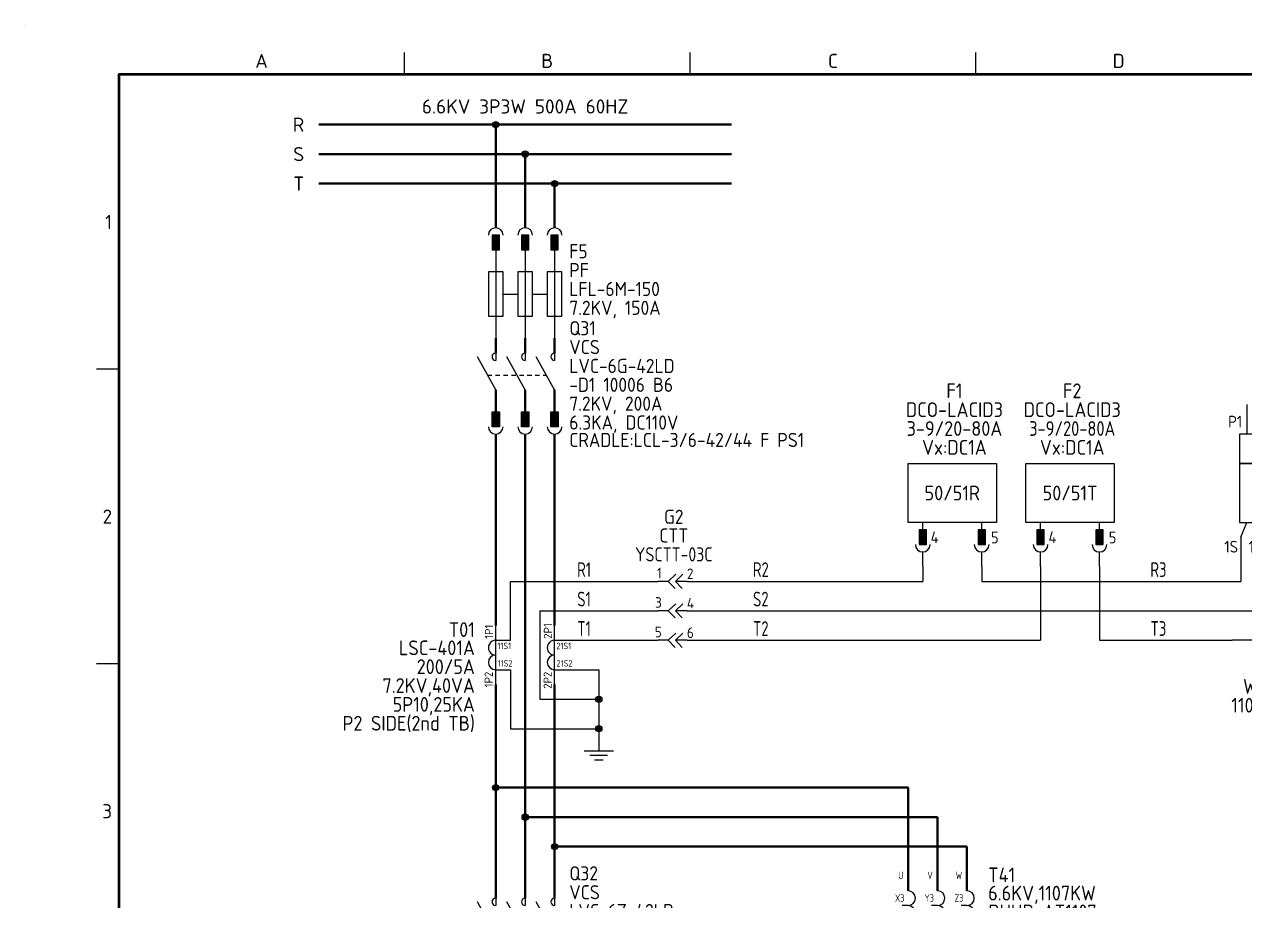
# Model space of a CAD drawing. Header units: millimetres. Extents: x 0 to 556, y 1 to 306.
# Drawn here: x 0 to 207.1, y 143.3 to 292 of the extents above; entities that cross this region are included whole.
import ezdxf
from ezdxf.enums import TextEntityAlignment as Align

# ---------------------------------------------------------------- set-up
doc = ezdxf.new("R2010")
doc.units = ezdxf.units.MM
doc.linetypes.add('ACAD_ISO12W100', pattern=[21, 12, -3, 0, -3, 0, -3])
doc.linetypes.add('JIS_02_0.7', pattern=[1.35, 0.75, -0.6])
doc.layers.add('BUS&POWER CABLE', color=2, linetype='Continuous', lineweight=40)
doc.layers.add('Sheet Out Line', color=2, linetype='Continuous', lineweight=50)
for name, color, linetype in [('LINK', 7, 'Continuous'), ('MISC', 7, 'Continuous'), ('Normal Text', 7, 'Continuous'), ('Sheet Line', 3, 'Continuous'), ('Sheet Text', 2, 'Continuous'), ('SYMS', 7, 'Continuous'), ('TAGS', 7, 'Continuous'), ('TERMS', 7, 'Continuous'), ('WIRE(DEFAULT)', 7, 'Continuous'), ('WIREFIXED', 7, 'Continuous')]:
    doc.layers.add(name, color=color, linetype=linetype)
doc.styles.add('SIMPLEX', font='simplex')
doc.styles.get("Standard").update_dxf_attribs({"font": 'txt.shx', "height": 2.4, "bigfont": 'whgtxt.shx'})
doc.styles.add('WD', font='ISOCP2.shx')
doc.styles.add('WD_IEC', font='ISOCP2.shx', dxfattribs={"width": 1.1, "height": 2.4, "bigfont": 'whgtxt.shx'})

# ---------------------------------------------------------------- blocks, each defined once
blk = doc.blocks.new('VG21_OCR1')
for p, q in [((-5, -6.25), (-5, -5)), ((5, -6.25), (5, -5)), ((-5, -12.5), (-5, -10)), ((5, -12.5), (5, -10))]:
    blk.add_line(p, q)
for points in [[(-7.5, 5), (7.5, 5), (7.5, -5), (-7.5, -5)], [(-5.62, -8.75), (-4.38, -8.75), (-4.38, -6.25), (-5.62, -6.25)], [(4.38, -8.75), (5.62, -8.75), (5.62, -6.25), (4.38, -6.25)]]:
    blk.add_lwpolyline(points, close=True)
for centre in [(-5, -8.75), (5, -8.75)]:
    blk.add_arc(centre, 1.25, 180, 0)
for points in [[(-5.62, -6.25), (-5.62, -8.75), (-4.38, -6.25), (-4.38, -8.75)], [(4.38, -6.25), (4.38, -8.75), (5.62, -6.25), (5.62, -8.75)]]:
    blk.add_solid(points)
at = {"style": 'WD'}
for tag, p in [('TAG1', (0.37, 15.34)), ('RATING11', (0.37, 12.14)), ('RATING1', (0.37, 8.94)), ('RATING2', (0.37, 5.74))]:
    blk.add_attdef(tag, text='', height=2.5, dxfattribs=at).set_placement(p, align=Align.BOTTOM_CENTER)
at = {"style": 'WD', "flags": 1}
for tag, p in [('INST', (-10.31, 1.22)), ('LOC', (-10.35, -0.14)), ('FAMILY', (-10.23, -2.87)), ('CAT', (-10.33, -1.49)), ('MFG', (-10.29, -4.28)), ('ASSYCODE', (-10.35, -5.64))]:
    blk.add_attdef(tag, text='', height=1, dxfattribs=at).set_placement(p, align=Align.RIGHT)
at = {"style": 'WD'}
blk.add_attdef('RATING12', text='', height=2.5, dxfattribs=at).set_placement((0, 0), align=Align.MIDDLE_CENTER)
at = {"linetype": 'Continuous', "style": 'WD'}
for tag, p in [('TERM01', (-3.66, -8.5)), ('TERM02', (6.57, -8.54))]:
    blk.add_attdef(tag, p, '', height=2, dxfattribs=at)
at = {"style": 'WD', "flags": 1}
for tag, p in [('X8TERM01', (-5, -12.5)), ('X8TERM02', (5, -12.5))]:
    blk.add_attdef(tag, p, '', height=0.32, dxfattribs=at)
blk = doc.blocks.new('HT51_TTM1')
at = {"layer": 'SYMS'}
for p, q in [((-0.7, 0), (-2.5, 0)), ((-0.7, 0), (0.56, 1.2)), ((-0.7, 0), (0.45, -1.2)), ((0.5, 0), (1.76, 1.2)), ((2.5, 0), (0.5, 0)), ((0.5, 0), (1.65, -1.2))]:
    blk.add_line(p, q, dxfattribs=at)
at = {"style": 'WD_IEC'}
for tag, p in [('TAG1', (0.23, 10.96)), ('RATING12', (0.23, 7.79)), ('RATING11', (0.23, 4.59))]:
    blk.add_attdef(tag, text='', height=2.4, dxfattribs=at).set_placement(p, align=Align.MIDDLE_CENTER)
blk.add_attdef('TERM01', text='', height=1.8, dxfattribs=at).set_placement((-1.81, 0.52), align=Align.RIGHT)
blk.add_attdef('TERM02', (2.46, 0.39), '', height=1.8, dxfattribs=at)
at = {"style": 'WD', "flags": 1}
for tag, p in [('X4TERM01', (-2.5, 0)), ('X1TERM02', (2.5, 0))]:
    blk.add_attdef(tag, p, '', height=0.08, dxfattribs=at)
at = {"style": 'WD_IEC', "flags": 1}
for tag, p in [('INST', (-3.15, -3.28)), ('LOC', (-3.18, -4.58)), ('FAMILY', (-3.05, -5.97)), ('MFG', (-2.98, -7.5)), ('CAT', (-3.01, -8.8)), ('ASSYCODE', (-2.88, -10.19)), ('CAT02', (-2.88, -13.05)), ('CAT01', (-2.88, -11.59))]:
    blk.add_attdef(tag, text='', height=1, dxfattribs=at).set_placement(p, align=Align.RIGHT)
blk = doc.blocks.new('HT52_TTM1')
at = {"layer": 'SYMS'}
for p, q in [((-0.7, 0), (-2.5, 0)), ((-0.7, 0), (0.56, 1.2)), ((-0.7, 0), (0.45, -1.2)), ((0.5, 0), (1.76, 1.2)), ((2.5, 0), (0.5, 0)), ((0.5, 0), (1.65, -1.2))]:
    blk.add_line(p, q, dxfattribs=at)
at = {"style": 'WD_IEC', "flags": 1}
for tag, p in [('TAG2', (0.23, 10.96)), ('RATING12', (0.23, 7.79)), ('RATING11', (0.23, 4.59))]:
    blk.add_attdef(tag, text='', height=2.4, dxfattribs=at).set_placement(p, align=Align.MIDDLE_CENTER)
at = {"style": 'WD_IEC'}
blk.add_attdef('TERM01', text='', height=1.8, dxfattribs=at).set_placement((-1.81, 0.52), align=Align.RIGHT)
blk.add_attdef('TERM02', (2.46, 0.39), '', height=1.8, dxfattribs=at)
at = {"style": 'WD', "flags": 1}
for tag, p in [('X4TERM01', (-2.5, 0)), ('X1TERM02', (2.5, 0))]:
    blk.add_attdef(tag, p, '', height=0.08, dxfattribs=at)
at = {"style": 'WD_IEC', "flags": 1}
for tag, p in [('INST', (-3.15, -3.28)), ('LOC', (-3.18, -4.58)), ('FAMILY', (-3.05, -5.97))]:
    blk.add_attdef(tag, text='', height=1, dxfattribs=at).set_placement(p, align=Align.RIGHT)
blk = doc.blocks.new('WD_WNH')
at = {"linetype": 'Continuous', "style": 'WD_IEC', "width": 0.8}
blk.add_attdef('WIRENO', text='', height=2.5, dxfattribs=at).set_placement((0, 0.75), align=Align.CENTER)
at = {"style": 'WD_IEC', "flags": 1}
for tag, p in [('W08USER', (0, 0.375)), ('W04USER', (0, 0.875)), ('W05USER', (0, 0.75)), ('W09USER', (0, 0.25)), ('W03USER', (0, 1)), ('W06USER', (0, 0.625)), ('W07USER', (0, 0.5)), ('W02USER', (0, 1.125)), ('W01USER', (0, 1.25)), ('W10USER', (0, 0.125))]:
    blk.add_attdef(tag, text='', height=0.08, dxfattribs=at).set_placement(p, align=Align.CENTER)
blk = doc.blocks.new('WDDOT')
for radius in [0.529, 0.33, 0.164]:
    blk.add_circle((0, 0), radius)
blk = doc.blocks.new('VDA1_CT1')
for p, q in [((0, -5), (0, 5)), ((0, 2.5), (2.5, 2.5)), ((0, -2.5), (2.5, -2.5))]:
    blk.add_line(p, q)
for centre, start, end in [((0, 1.25), 90, 270.1236), ((0, -1.25), 90.1236, 270)]:
    blk.add_arc(centre, 1.25, start, end)
at = {"style": 'WD_IEC', "width": 1.05}
blk.add_attdef('TERM01', text='', height=1.4, rotation=90, dxfattribs=at).set_placement((-0.02, 2.76), align=Align.BOTTOM_LEFT)
at = {"style": 'WD_IEC'}
for tag, p in [('TAG1', (-3.54, 3.07)), ('RATING11', (-3.54, -0.02)), ('RATING1', (-3.54, -3.22)), ('RATING2', (-3.54, -6.42)), ('RATING3', (-3.54, -9.62)), ('RATING4', (-3.54, -12.82))]:
    blk.add_attdef(tag, text='', height=2.5, dxfattribs=at).set_placement(p, align=Align.RIGHT)
at = {"flags": 1}
for tag, p, height, style in [('X2TERM01', (0, 5), 0.08, 'WD'), ('X2TERM03', (2.5, 2.5), 0.08, 'WD'), ('X8TERM04', (2.5, -2.5), 0.08, 'WD'), ('INST', (4.53, -4.65), 1, 'WD_IEC'), ('X8TERM02', (0, -5), 0.08, 'WD'), ('LOC', (4.42, -5.91), 1, 'WD_IEC'), ('FAMILY', (4.43, -7.27), 1, 'WD_IEC'), ('CAT', (4.47, -8.52), 1, 'WD_IEC'), ('ASSYCODE', (4.28, -11.08), 1, 'WD_IEC'), ('MFG', (4.41, -9.77), 1, 'WD_IEC')]:
    blk.add_attdef(tag, p, '', height=height, dxfattribs=dict(at, style=style))
at = {"style": 'WD_IEC'}
for tag, p in [('TERM03', (0.3, 0.67)), ('TERM04', (0.32, -2.28))]:
    blk.add_attdef(tag, text='', height=1.1, dxfattribs=at).set_placement(p, align=Align.BOTTOM_LEFT)
at = {"style": 'WD_IEC', "width": 1.05}
blk.add_attdef('TERM02', text='', height=1.4, rotation=90, dxfattribs=at).set_placement((-0.06, -2.83), align=Align.BOTTOM_RIGHT)
blk = doc.blocks.new('VDA2_CT1')
for p, q in [((0, -5), (0, 5)), ((0, 2.5), (2.5, 2.5)), ((0, -2.5), (2.5, -2.5))]:
    blk.add_line(p, q)
for centre, start, end in [((0, 1.25), 90, 270.1236), ((0, -1.25), 90.1236, 270)]:
    blk.add_arc(centre, 1.25, start, end)
at = {"style": 'WD_IEC', "width": 1.05}
blk.add_attdef('TERM01', text='', height=1.4, rotation=90, dxfattribs=at).set_placement((-0.02, 2.76), align=Align.BOTTOM_LEFT)
at = {"style": 'WD_IEC', "flags": 1}
for tag, p in [('TAG2', (-3.54, 3.07)), ('RATING11', (-3.54, -0.02)), ('RATING1', (-3.54, -3.22)), ('RATING2', (-3.54, -6.42)), ('RATING3', (-3.54, -9.62)), ('RATING4', (-3.54, -12.82))]:
    blk.add_attdef(tag, text='', height=2.5, dxfattribs=at).set_placement(p, align=Align.RIGHT)
at = {"flags": 1}
for tag, p, height, style in [('X2TERM01', (0, 5), 0.08, 'WD'), ('X2TERM03', (2.5, 2.5), 0.08, 'WD'), ('X8TERM04', (2.5, -2.5), 0.08, 'WD'), ('INST', (4.53, -4.65), 1, 'WD_IEC'), ('X8TERM02', (0, -5), 0.08, 'WD'), ('LOC', (4.42, -5.91), 1, 'WD_IEC'), ('FAMILY', (4.43, -7.27), 1, 'WD_IEC'), ('CAT', (4.47, -8.52), 1, 'WD_IEC'), ('ASSYCODE', (4.28, -11.08), 1, 'WD_IEC'), ('MFG', (4.41, -9.77), 1, 'WD_IEC')]:
    blk.add_attdef(tag, p, '', height=height, dxfattribs=dict(at, style=style))
at = {"style": 'WD_IEC'}
for tag, p in [('TERM03', (0.3, 0.67)), ('TERM04', (0.32, -2.28))]:
    blk.add_attdef(tag, text='', height=1.1, dxfattribs=at).set_placement(p, align=Align.BOTTOM_LEFT)
at = {"style": 'WD_IEC', "width": 1.05}
blk.add_attdef('TERM02', text='', height=1.4, rotation=90, dxfattribs=at).set_placement((-0.06, -2.83), align=Align.BOTTOM_RIGHT)
blk = doc.blocks.new('VGND2')
at = {"color": 3}
for p, q in [((0, 0), (0, -1.25)), ((-2.5, -1.25), (2.5, -1.25)), ((-1.5, -2), (1.5, -2)), ((-0.75, -2.75), (0.75, -2.75))]:
    blk.add_line(p, q, dxfattribs=at)
at = {"style": 'WD_IEC'}
for tag, p in [('INST', (-4.14, 0.1)), ('LOC', (-4.14, -3.4))]:
    blk.add_attdef(tag, text='', height=2.5, dxfattribs=at).set_placement(p, align=Align.RIGHT)
at = {"style": 'WD_IEC', "flags": 1}
blk.add_attdef('X2TERM01', (0, 0), '', height=0.32, dxfattribs=at)
at = {"color": 3, "style": 'WD_IEC', "flags": 1}
blk.add_attdef('TAG1', text='', height=2.4, dxfattribs=at).set_placement((-2.47, -6.6), align=Align.RIGHT)
blk = doc.blocks.new('Q020501')
for p, q in [((-4, 0), (4, 0)), ((0, 0), (-1.41, 1.41)), ((0, 0), (-1.41, -1.42))]:
    blk.add_line(p, q)
blk = doc.blocks.new('VH51_WHMT1')
for p, q in [((2.5, 30), (2.5, 25)), ((7.5, 30), (7.5, 25)), ((12.5, 30), (12.5, 25)), ((1.5, 7.5), (2.5, 10)), ((5.5, 10), (5.5, 0)), ((9.5, 10), (9.5, -10)), ((13.5, 7.5), (12.5, 10)), ((1.5, 7.5), (1.5, 0)), ((13.5, 7.5), (13.5, -10)), ((0, 0), (1.5, 0)), ((5.5, 0), (15, 0)), ((9.5, -10), (0, -10)), ((13.5, -10), (15, -10))]:
    blk.add_line(p, q)
for points in [[(1.25, 25), (1.25, 20), (13.75, 20), (13.75, 25)], [(1.25, 20), (1.25, 10), (13.75, 10), (13.75, 20)]]:
    blk.add_lwpolyline(points, close=True)
at = {"layer": 'SYMS'}
blk.add_blockref('Q020501', (7.5, 22.5), dxfattribs=at)
at = {"style": 'SIMPLEX'}
blk.add_text('Wh', height=3, dxfattribs=at).set_placement((7.5, 15), align=Align.MIDDLE)
at = {"flags": 1}
for tag, p, height, style in [('X2TERM01', (2.5, 30), 0.08, 'WD'), ('X2TERM02', (7.5, 30), 0.08, 'WD'), ('X2TERM03', (12.5, 30), 0.08, 'WD'), ('INST', (15.13, 26), 1, 'WD_IEC'), ('LOC', (15.13, 24.65), 1, 'WD_IEC'), ('X4TERM04', (0, 0), 0.08, 'WD'), ('X1TERM05', (15, 0), 0.08, 'WD'), ('X4TERM06', (0, -10), 0.08, 'WD'), ('X1TERM07', (15, -10), 0.08, 'WD')]:
    blk.add_attdef(tag, p, '', height=height, dxfattribs=dict(at, style=style))
at = {"style": 'WD_IEC'}
for tag, p in [('TERM01', (1.72, 26.11)), ('TERM02', (6.72, 26.11)), ('TERM03', (11.72, 26.11)), ('TERM04', (1.02, 4.89)), ('TERM05', (5.02, 4.89))]:
    blk.add_attdef(tag, text='', height=2, dxfattribs=at).set_placement(p, align=Align.RIGHT)
for tag, p, height in [('TAG1', (14.55, 21.69), 2.5), ('TERM06', (9.65, 4.79), 2), ('TERM07', (13.65, 4.79), 2)]:
    blk.add_attdef(tag, p, '', height=height, dxfattribs=at)
at = {"style": 'WD_IEC', "flags": 1}
for tag, p in [('ASSYCODE', (-0.04, 15.09)), ('FAMILY', (-0.04, 13.59)), ('CAT', (-0.04, 12.09)), ('MFG', (-0.04, 10.72))]:
    blk.add_attdef(tag, text='', height=1, dxfattribs=at).set_placement(p, align=Align.RIGHT)
at = {"style": 'WD_IEC'}
for tag, p in [('RATING11', (8.08, -16.56)), ('RATING1', (8.08, -19.76)), ('RATING2', (8.08, -22.96))]:
    blk.add_attdef(tag, text='', height=2.5, dxfattribs=at).set_placement(p, align=Align.TOP_CENTER)
blk = doc.blocks.new('VA22_VCST1')
at = {"color": 2, "lineweight": 40}
for p, q in [((-5, 6.25), (-5, 3.75)), ((0, 6.25), (0, 3.75)), ((5, 6.25), (5, 3.75)), ((-5, -2.5), (-5, -6.25)), ((0, -2.5), (0, -6.25)), ((5, -2.5), (5, -6.25))]:
    blk.add_line(p, q, dxfattribs=at)
for p, q in [((-5, -2.5), (-8.12, 3.12)), ((-5, 3.75), (-5, 2.5)), ((0, -2.5), (-3.12, 3.12)), ((0, 3.75), (0, 2.5)), ((5, -2.5), (1.88, 3.12)), ((5, 3.75), (5, 2.5))]:
    blk.add_line(p, q)
at = {"linetype": 'JIS_02_0.7'}
blk.add_line((-6.39, 0), (3.61, 0), dxfattribs=at)
for centre in [(-5, 3.12), (0, 3.12), (5, 3.12)]:
    blk.add_arc(centre, 0.625, 90, 270)
at = {"style": 'WD_IEC'}
for tag, p in [('TAG2', (7.49, 7.96)), ('RATING12', (7.49, 4.76)), ('RATING11', (7.49, 1.56)), ('RATING10', (7.49, -1.64)), ('RATING1', (7.49, -4.84)), ('RATING2', (7.49, -8.04))]:
    blk.add_attdef(tag, text='', height=2.4, dxfattribs=at).set_placement(p, align=Align.MIDDLE_LEFT)
at = {"style": 'WD', "flags": 1}
for tag, p, height in [('X2TERM01', (-5, 6.25), 0.08), ('X2TERM02', (0, 6.25), 0.08), ('X2TERM03', (5, 6.25), 0.08), ('X4LINK', (-6.39, 0), 0.01), ('X1LINK', (3.61, 0), 0.01), ('X8TERM04', (-5, -6.25), 0.08), ('X8TERM05', (0, -6.25), 0.08), ('X8TERM06', (5, -6.25), 0.08)]:
    blk.add_attdef(tag, p, '', height=height, dxfattribs=at)
at = {"style": 'WD_IEC', "flags": 1}
for tag, p in [('INST', (-6.99, -4.03)), ('FAMILY', (-6.9, -6.72)), ('LOC', (-7.02, -5.33)), ('WDTAGALT', (-6.95, -8.07))]:
    blk.add_attdef(tag, text='', height=1, dxfattribs=at).set_placement(p, align=Align.RIGHT)
blk = doc.blocks.new('VA21_CRADLE2')
at = {"color": 2, "lineweight": 40}
for p, q in [((-5, 21.25), (-5, 17.5)), ((0, 21.25), (0, 17.5)), ((5, 21.25), (5, 17.5)), ((-5, -21.25), (-5, -17.5)), ((0, -21.25), (0, -17.5)), ((5, -21.25), (5, -17.5))]:
    blk.add_line(p, q, dxfattribs=at)
for points in [[(-4.38, 16.25), (-5.62, 16.25), (-5.62, 13.75), (-4.38, 13.75)], [(0.62, 16.25), (-0.62, 16.25), (-0.62, 13.75), (0.62, 13.75)], [(5.62, 16.25), (4.38, 16.25), (4.38, 13.75), (5.62, 13.75)], [(-4.38, -16.25), (-5.62, -16.25), (-5.62, -13.75), (-4.38, -13.75)], [(0.62, -16.25), (-0.62, -16.25), (-0.62, -13.75), (0.62, -13.75)], [(5.62, -16.25), (4.38, -16.25), (4.38, -13.75), (5.62, -13.75)]]:
    blk.add_lwpolyline(points, close=True)
for centre, start, end in [((-5, 16.25), 0, 180), ((0, 16.25), 0, 180), ((5, 16.25), 0, 180), ((-5, -16.25), 180, 0), ((0, -16.25), 180, 0), ((5, -16.25), 180, 0)]:
    blk.add_arc(centre, 1.25, start, end)
for points in [[(-4.38, 13.75), (-4.38, 16.25), (-5.62, 13.75), (-5.62, 16.25)], [(0.62, 13.75), (0.62, 16.25), (-0.62, 13.75), (-0.62, 16.25)], [(5.62, 13.75), (5.62, 16.25), (4.38, 13.75), (4.38, 16.25)], [(-4.38, -13.75), (-4.38, -16.25), (-5.62, -13.75), (-5.62, -16.25)], [(0.62, -13.75), (0.62, -16.25), (-0.62, -13.75), (-0.62, -16.25)], [(5.62, -13.75), (5.62, -16.25), (4.38, -13.75), (4.38, -16.25)]]:
    blk.add_solid(points)
at = {"style": 'WD', "flags": 1}
for tag, p in [('X2TERM01', (-5, 21.25)), ('X2TERM02', (0, 21.25)), ('X2TERM03', (5, 21.25)), ('X8TERM04', (-5, -21.25)), ('X8TERM05', (0, -21.25)), ('X8TERM06', (5, -21.25))]:
    blk.add_attdef(tag, p, '', height=0.08, dxfattribs=at)
at = {"style": 'WD_IEC', "flags": 1}
for tag, p in [('INST', (-7.37, -18.1)), ('LOC', (-7.4, -19.4)), ('FAMILY', (-7.27, -20.79)), ('MFG', (-7.27, -22.22)), ('CAT', (-7.27, -23.54)), ('ASSYCODE', (-7.27, -24.87)), ('WDTAGALT', (-7.27, -26.26))]:
    blk.add_attdef(tag, text='', height=1, dxfattribs=at).set_placement(p, align=Align.RIGHT)
at = {"style": 'WD_IEC'}
blk.add_attdef('RATING11', text='', height=2.4, dxfattribs=at).set_placement((7.49, -18.5), align=Align.MIDDLE_LEFT)
at = {"style": 'WD_IEC', "flags": 1}
blk.add_attdef('TAG1', text='', height=2.4, dxfattribs=at).set_placement((7.49, -21.54), align=Align.MIDDLE_LEFT)
blk = doc.blocks.new('VA21_VCSPF1')
blk.add_line((0, 13.75), (0, -1.25))
blk.add_lwpolyline([(-1.25, 10), (-1.25, 2.5), (1.25, 2.5), (1.25, 10)], close=True)
at = {"style": 'WD_IEC'}
for tag, p in [('TAG1', (2.49, 13.52)), ('RATING12', (2.49, 10.32)), ('RATING11', (2.49, 7.12)), ('RATING1', (2.49, 3.92))]:
    blk.add_attdef(tag, text='', height=2.4, dxfattribs=at).set_placement(p, align=Align.MIDDLE_LEFT)
at = {"flags": 1}
for tag, p, height, style in [('X2TERM01', (0, 13.75), 0.08, 'WD'), ('X4LINK', (-1.25, 6.25), 0.32, 'WD_IEC'), ('X1LINK', (1.25, 6.25), 0.32, 'WD_IEC'), ('X8TERM02', (0, -1.25), 0.08, 'WD')]:
    blk.add_attdef(tag, p, '', height=height, dxfattribs=dict(at, style=style))
at = {"style": 'WD_IEC', "flags": 1}
for tag, p in [('INST', (-2.72, 3.2)), ('LOC', (-2.72, 1.9)), ('FAMILY', (-2.72, 0.6)), ('MFG', (-2.72, -0.7)), ('ASSYCODE', (-2.72, -2)), ('WDTAGALT', (-2.72, -3.3)), ('CAT', (-2.72, -4.55))]:
    blk.add_attdef(tag, text='', height=1, dxfattribs=at).set_placement(p, align=Align.RIGHT)
blk = doc.blocks.new('VA22_VCSPF1')
blk.add_line((0, 13.75), (0, -1.25))
blk.add_lwpolyline([(-1.25, 10), (-1.25, 2.5), (1.25, 2.5), (1.25, 10)], close=True)
at = {"style": 'WD_IEC', "flags": 1}
for tag, p in [('TAG2', (2.49, 13.52)), ('RATING12', (2.49, 10.32)), ('RATING11', (2.49, 7.12)), ('RATING1', (2.49, 3.92))]:
    blk.add_attdef(tag, text='', height=2.4, dxfattribs=at).set_placement(p, align=Align.MIDDLE_LEFT)
at = {"flags": 1}
for tag, p, height, style in [('X2TERM01', (0, 13.75), 0.08, 'WD'), ('X4LINK', (-1.25, 6.25), 0.32, 'WD_IEC'), ('X1LINK', (1.25, 6.25), 0.32, 'WD_IEC'), ('X8TERM02', (0, -1.25), 0.08, 'WD')]:
    blk.add_attdef(tag, p, '', height=height, dxfattribs=dict(at, style=style))
at = {"style": 'WD_IEC', "flags": 1}
for tag, p in [('INST', (-2.72, 3.2)), ('LOC', (-2.72, 1.9)), ('FAMILY', (-2.72, 0.6)), ('MFG', (-2.72, -0.7)), ('ASSYCODE', (-2.72, -2)), ('WDTAGALT', (-2.72, -3.3)), ('CAT', (-2.72, -4.55))]:
    blk.add_attdef(tag, text='', height=1, dxfattribs=at).set_placement(p, align=Align.RIGHT)
blk = doc.blocks.new('VD61_AUTOTRT1')
at = {"color": 2, "lineweight": 40}
for p, q in [((-5, 10), (-5, 5)), ((0, 10), (0, 5)), ((5, 10), (5, 5)), ((-5, -5), (-5, -10)), ((0, -5), (0, -10)), ((5, -5), (5, -10))]:
    blk.add_line(p, q, dxfattribs=at)
for p, q in [((-5, 2.5), (-6, 2.5)), ((0, 2.5), (-1, 2.5)), ((5, 2.5), (4, 2.5)), ((-5, 0), (-6, 0)), ((0, 0), (-1, 0)), ((5, 0), (4, 0)), ((-5, -2.5), (-6, -2.5)), ((0, -2.5), (-1, -2.5)), ((5, -2.5), (4, -2.5))]:
    blk.add_line(p, q)
for centre in [(-5, 3.75), (0, 3.75), (5, 3.75), (-5, 1.25), (0, 1.25), (5, 1.25), (-5, -1.25), (0, -1.25), (5, -1.25), (-5, -3.75), (0, -3.75), (5, -3.75)]:
    blk.add_arc(centre, 1.25, 270, 90)
at = {"style": 'WD_IEC', "flags": 1}
for tag, p in [('INST', (8.94, 10.62)), ('LOC', (8.98, 9.45))]:
    blk.add_attdef(tag, p, '', height=1, dxfattribs=at)
at = {"flags": 1}
for tag, p in [('X2TERM01', (-5, 10)), ('X2TERM06', (0, 10)), ('X2TERM11', (5, 10)), ('X4TERM02', (-6, 2.5)), ('X4TERM07', (-1, 2.5)), ('X4TERM12', (4, 2.5)), ('X4TERM03', (-6, 0)), ('X4TERM08', (-1, 0)), ('X4TERM13', (4, 0)), ('X4TERM04', (-6, -2.5)), ('X4TERM09', (-1, -2.5)), ('X4TERM14', (4, -2.5)), ('X8TERM05', (-5, -10)), ('X8TERM10', (0, -10)), ('X8TERM15', (5, -10))]:
    blk.add_attdef(tag, p, '', height=0.08, dxfattribs=at)
at = {"style": 'WD_IEC'}
for tag, p in [('TAG1', (8.6, 6.45)), ('RATING1', (8.6, 3.36)), ('RATING11', (8.6, 0.16)), ('RATING2', (8.6, -3.04)), ('RATING3', (8.6, -6.24)), ('RATING4', (8.6, -9.44)), ('DESC1', (8.6, -12.64))]:
    blk.add_attdef(tag, p, '', height=2.5, dxfattribs=at)
at = {"style": 'WD_IEC', "width": 0.75}
for tag, p in [('TERM01', (-5.81, 7)), ('TERM06', (-0.81, 7)), ('TERM11', (4.19, 7)), ('TERM02', (-5.61, 3.15)), ('TERM07', (-0.61, 3.15)), ('TERM12', (4.39, 3.15)), ('TERM03', (-5.61, 0.65)), ('TERM08', (-0.61, 0.65)), ('TERM13', (4.39, 0.65)), ('TERM04', (-5.61, -1.85)), ('TERM09', (-0.61, -1.85)), ('TERM14', (4.39, -1.85)), ('TERM05', (-5.61, -7.82)), ('TERM10', (-0.61, -7.82)), ('TERM15', (4.39, -7.82))]:
    blk.add_attdef(tag, text='', height=1.25, dxfattribs=at).set_placement(p, align=Align.RIGHT)
at = {"style": 'WD_IEC', "flags": 1}
for tag, p in [('FAMILY', (-6.92, -10.38)), ('MFG', (-6.87, -13.16)), ('CAT', (-6.92, -11.88)), ('ASSYCODE', (-6.87, -14.53))]:
    blk.add_attdef(tag, text='', height=1, dxfattribs=at).set_placement(p, align=Align.RIGHT)
blk = doc.blocks.new('LSSA3')
blk.add_circle((0, 292), 0.01)
at = {"layer": 'Sheet Line'}
for p, q in [((64.5, 283.5), (64.5, 287.25)), ((113, 283.5), (113, 287.25)), ((161.5, 283.5), (161.5, 287.25)), ((16, 233.5), (12.25, 233.5)), ((16, 183.5), (12.25, 183.5))]:
    blk.add_line(p, q, dxfattribs=at)
at = {"layer": 'Sheet Out Line'}
blk.add_lwpolyline([(16, 6.5), (404, 6.5), (404, 283.5), (16, 283.5)], close=True, dxfattribs=at)
at = {"style": 'WD_IEC', "width": 1.1}
for tag, height, p in [('DESC4', 2.4, (57.5, 39.5)), ('CUSTOMERS31', 3.8, (219, 38)), ('TITLE1', 3.6, (333, 37.5)), ('CUSTOMERS21', 3.8, (219, 35.25)), ('DESC3', 2.4, (57.5, 33.5)), ('CUSTOMERS32', 3.8, (219, 32.5)), ('TITLE2', 3.6, (333, 32.5)), ('CUSTOMERS22', 3.8, (219, 29.75)), ('TITLE3', 3.6, (333, 27.5)), ('RN', 3.5, (398, 28.75)), ('DESC2', 2.4, (57.5, 27.5)), ('CUSTOMERS33', 3.8, (219, 27)), ('DESC1', 2.4, (57.5, 21.5)), ('FILE', 2.4, (314, 18.5)), ('WORKNO', 3.5, (365.5, 18.5)), ('DESC0', 2.4, (57.5, 15.5)), ('SHN', 2.4, (395, 12)), ('TSH', 2.4, (401, 9))]:
    blk.add_attdef(tag, text='', height=height, dxfattribs=at).set_placement(p, align=Align.MIDDLE_CENTER)
at = {"style": 'WD_IEC'}
for tag, p in [('DATE4', (96.5, 39.5)), ('DRWN4', (111.5, 39.5)), ('DSGN4', (126.5, 39.5)), ('CHKD4', (141.5, 39.5)), ('APPD4', (156.5, 39.5)), ('DATE3', (96.5, 33.5)), ('DRWN3', (111.5, 33.5)), ('DSGN3', (126.5, 33.5)), ('CHKD3', (141.5, 33.5)), ('APPD3', (156.5, 33.5)), ('DATE2', (96.5, 27.5)), ('DRWN2', (111.5, 27.5)), ('DSGN2', (126.5, 27.5)), ('CHKD2', (141.5, 27.5)), ('APPD2', (156.5, 27.5)), ('DATE1', (96.5, 21.5)), ('DRWN1', (111.5, 21.5)), ('DSGN1', (126.5, 21.5)), ('CHKD1', (141.5, 21.5)), ('APPD1', (156.5, 21.5)), ('DATE0', (96.5, 15.5)), ('DRWN0', (111.5, 15.5)), ('DSGN0', (126.5, 15.5)), ('CHKD0', (141.5, 15.5)), ('APPD0', (156.5, 15.5))]:
    blk.add_attdef(tag, text='', height=2.4, dxfattribs=at).set_placement(p, align=Align.MIDDLE_CENTER)
at = {"style": 'WD_IEC', "width": 1.1}
for tag, p in [('DWG1ST', (345, 10.5)), ('DWGNO', (373.49, 10.5))]:
    blk.add_attdef(tag, text='', height=3.5, dxfattribs=at).set_placement(p, align=Align.MIDDLE_LEFT)
at = {"style": 'WD_IEC', "width": 1.1, "flags": 9}
blk.add_attdef('WD_TB', (0, 0), '', height=2.4, dxfattribs=at)
at = {"layer": 'Sheet Text', "style": 'WD_IEC', "width": 1.1}
for s, p in [('A', (40.25, 284.62)), ('B', (88.75, 284.62)), ('C', (137.25, 284.62)), ('D', (185.75, 284.62))]:
    blk.add_text(s, height=2.4, dxfattribs=at).set_placement(p, align=Align.CENTER)
for s, p in [('1', (14.88, 258.5)), ('2', (14.88, 208.5)), ('3', (14.88, 158.5))]:
    blk.add_text(s, height=2.4, dxfattribs=at).set_placement(p, align=Align.MIDDLE_RIGHT)

msp = doc.modelspace()

# ---------------------------------------------------------------- linework, layer by layer
at = {"layer": 'BUS&POWER CABLE'}
for p, q in [((50, 275), (120, 275)), ((50, 270), (120, 270)), ((50, 265), (120, 265)), ((80, 162.5), (150, 162.5)), ((150, 162.5), (150, 150)), ((85, 157.5), (155, 157.5)), ((155, 157.5), (155, 150)), ((90, 152.5), (160, 152.5)), ((160, 152.5), (160, 150))]:
    msp.add_line(p, q, dxfattribs=at)
at = {"layer": 'BUS&POWER CABLE', "linetype": 'Continuous'}
for p, q in [((80, 275), (80, 261.25)), ((85, 270), (85, 261.25)), ((90, 265), (90, 261.25)), ((80, 218.75), (80, 190)), ((85, 218.75), (85, 146.25)), ((90, 218.75), (90, 190)), ((80, 180), (80, 146.25)), ((90, 180), (90, 146.25))]:
    msp.add_line(p, q, dxfattribs=at)
at = {"layer": 'LINK'}
for points in [[(81.25, 246.25), (83.75, 246.25)], [(86.25, 246.25), (88.75, 246.25)]]:
    msp.add_lwpolyline(points, dxfattribs=at)
at = {"layer": 'WIRE(DEFAULT)', "linetype": 'Continuous'}
for p, q in [((152.5, 200), (152.5, 197.5)), ((162.5, 200), (162.5, 197.5)), ((172.5, 200), (172.5, 187.5)), ((182.5, 200), (182.5, 187.5)), ((112.5, 197.5), (125, 197.5)), ((125, 197.5), (152.5, 197.5)), ((112.5, 187.5), (125, 187.5)), ((125, 187.5), (172.5, 187.5))]:
    msp.add_line(p, q, dxfattribs=at)
at = {"layer": 'WIRE(DEFAULT)'}
for p, q in [((82.5, 187.5), (82.5, 197.5)), ((82.5, 197.5), (107.5, 197.5)), ((162.5, 197.5), (205, 197.5)), ((87.5, 192.5), (107.5, 192.5)), ((87.5, 192.5), (87.5, 177.5)), ((112.5, 192.5), (322.5, 192.5)), ((92.5, 187.5), (92.5, 187.5)), ((92.5, 187.5), (107.5, 187.5)), ((182.5, 187.5), (205, 187.5)), ((82.5, 182.5), (82.5, 172.5)), ((92.5, 182.5), (92.5, 182.5)), ((92.5, 182.5), (97.5, 182.5)), ((97.5, 182.5), (97.5, 177.5)), ((87.5, 177.5), (97.5, 177.5)), ((97.5, 177.5), (97.5, 172.5)), ((82.5, 172.5), (97.5, 172.5)), ((97.5, 172.5), (97.5, 170))]:
    msp.add_line(p, q, dxfattribs=at)

# ---------------------------------------------------------------- block references
at = {"layer": 'SYMS'}
for name, p in [('LSSA3', (0, 0)), ('WDDOT', (80, 275)), ('WDDOT', (85, 270)), ('WDDOT', (90, 265)), ('VA22_VCSPF1', (80, 240)), ('VA22_VCSPF1', (85, 240)), ('WDDOT', (97.5, 177.5)), ('WDDOT', (97.5, 172.5)), ('VGND2', (97.5, 170)), ('WDDOT', (80, 162.5)), ('WDDOT', (85, 157.5)), ('WDDOT', (90, 152.5))]:
    msp.add_blockref(name, p, dxfattribs=at)
ref = msp.add_blockref('VA21_CRADLE2', (85, 240), dxfattribs=at)
ref.add_attrib('RATING11', 'CRADLE:LCL-3/6-42/44 F PS1', dxfattribs={"layer": 'MISC', "height": 2.4, "style": 'WD_IEC'}).set_placement((92.49, 221.5), align=Align.MIDDLE_LEFT)
ref = msp.add_blockref('VA21_VCSPF1', (90, 240), dxfattribs=at)
ref.add_attrib('RATING1', '7.2KV, 150A', dxfattribs={"layer": 'MISC', "height": 2.4, "style": 'WD_IEC'}).set_placement((92.49, 243.92), align=Align.MIDDLE_LEFT)
ref.add_attrib('RATING11', 'LFL-6M-150', dxfattribs={"layer": 'MISC', "height": 2.4, "style": 'WD_IEC'}).set_placement((92.49, 247.12), align=Align.MIDDLE_LEFT)
ref.add_attrib('RATING12', 'PF', dxfattribs={"layer": 'MISC', "height": 2.4, "style": 'WD_IEC'}).set_placement((92.49, 250.32), align=Align.MIDDLE_LEFT)
ref.add_attrib('TAG1', 'F5', dxfattribs={"layer": 'TAGS', "height": 2.4, "style": 'WD_IEC'}).set_placement((92.49, 253.52), align=Align.MIDDLE_LEFT)
ref = msp.add_blockref('VA22_VCST1', (85, 232.5), dxfattribs=at)
ref.add_attrib('RATING2', '6.3KA, DC110V', dxfattribs={"layer": 'MISC', "height": 2.4, "style": 'WD_IEC'}).set_placement((92.49, 224.46), align=Align.MIDDLE_LEFT)
ref.add_attrib('RATING1', '7.2KV, 200A', dxfattribs={"layer": 'MISC', "height": 2.4, "style": 'WD_IEC'}).set_placement((92.49, 227.66), align=Align.MIDDLE_LEFT)
ref.add_attrib('RATING10', '-D1 10006 B6', dxfattribs={"layer": 'MISC', "height": 2.4, "style": 'WD_IEC'}).set_placement((92.49, 230.86), align=Align.MIDDLE_LEFT)
ref.add_attrib('RATING11', 'LVC-6G-42LD', dxfattribs={"layer": 'MISC', "height": 2.4, "style": 'WD_IEC'}).set_placement((92.49, 234.06), align=Align.MIDDLE_LEFT)
ref.add_attrib('RATING12', 'VCS', dxfattribs={"layer": 'MISC', "height": 2.4, "style": 'WD_IEC'}).set_placement((92.49, 237.26), align=Align.MIDDLE_LEFT)
ref.add_attrib('TAG2', 'Q31', dxfattribs={"layer": 'TAGS', "height": 2.4, "style": 'WD_IEC'}).set_placement((92.49, 240.46), align=Align.MIDDLE_LEFT)
at = {"layer": 'SYMS', "linetype": 'Continuous'}
ref = msp.add_blockref('VG21_OCR1', (157.5, 212.5), dxfattribs=at)
ref.add_attrib('TERM02', '5', (164.07, 203.96), dxfattribs={"layer": 'TERMS', "linetype": 'Continuous', "height": 2, "style": 'WD'})
ref.add_attrib('TERM01', '4', (153.84, 204), dxfattribs={"layer": 'TERMS', "linetype": 'Continuous', "height": 2, "style": 'WD'})
ref.add_attrib('RATING12', '50/51R', dxfattribs={"layer": 'MISC', "height": 2.5, "style": 'WD'}).set_placement((157.5, 212.5), align=Align.MIDDLE_CENTER)
ref.add_attrib('RATING2', 'Vx:DC1A', dxfattribs={"layer": 'MISC', "height": 2.5, "style": 'WD'}).set_placement((157.87, 218.24), align=Align.BOTTOM_CENTER)
ref.add_attrib('RATING1', '3-9/20-80A', dxfattribs={"layer": 'MISC', "height": 2.5, "style": 'WD'}).set_placement((157.87, 221.44), align=Align.BOTTOM_CENTER)
ref.add_attrib('RATING11', 'DCO-LACID3', dxfattribs={"layer": 'MISC', "height": 2.5, "style": 'WD'}).set_placement((157.87, 224.64), align=Align.BOTTOM_CENTER)
ref.add_attrib('TAG1', 'F1', dxfattribs={"layer": 'TAGS', "height": 2.5, "style": 'WD'}).set_placement((157.87, 227.84), align=Align.BOTTOM_CENTER)
ref = msp.add_blockref('VG21_OCR1', (177.5, 212.5), dxfattribs=at)
ref.add_attrib('TERM02', '5', (184.07, 203.96), dxfattribs={"layer": 'TERMS', "linetype": 'Continuous', "height": 2, "style": 'WD'})
ref.add_attrib('TERM01', '4', (173.84, 204), dxfattribs={"layer": 'TERMS', "linetype": 'Continuous', "height": 2, "style": 'WD'})
ref.add_attrib('RATING12', '50/51T', dxfattribs={"layer": 'MISC', "height": 2.5, "style": 'WD'}).set_placement((177.5, 212.5), align=Align.MIDDLE_CENTER)
ref.add_attrib('RATING2', 'Vx:DC1A', dxfattribs={"layer": 'MISC', "height": 2.5, "style": 'WD'}).set_placement((177.87, 218.24), align=Align.BOTTOM_CENTER)
ref.add_attrib('RATING1', '3-9/20-80A', dxfattribs={"layer": 'MISC', "height": 2.5, "style": 'WD', "width": 0.9}).set_placement((177.87, 221.44), align=Align.BOTTOM_CENTER)
ref.add_attrib('RATING11', 'DCO-LACID3', dxfattribs={"layer": 'MISC', "height": 2.5, "style": 'WD'}).set_placement((177.87, 224.64), align=Align.BOTTOM_CENTER)
ref.add_attrib('TAG1', 'F2', dxfattribs={"layer": 'TAGS', "height": 2.5, "style": 'WD'}).set_placement((177.87, 227.84), align=Align.BOTTOM_CENTER)
at = {"layer": 'SYMS'}
ref = msp.add_blockref('VH51_WHMT1', (205, 197.5), dxfattribs=at)
ref.add_attrib('TERM06', '3S', (214.65, 202.29), dxfattribs={"layer": 'TERMS', "height": 2, "style": 'WD_IEC'})
ref.add_attrib('TERM07', '3L', (218.65, 202.29), dxfattribs={"layer": 'TERMS', "height": 2, "style": 'WD_IEC'})
ref.add_attrib('TERM05', '1L', dxfattribs={"layer": 'TERMS', "height": 2, "style": 'WD_IEC'}).set_placement((210.02, 202.39), align=Align.RIGHT)
ref.add_attrib('TERM04', '1S', dxfattribs={"layer": 'TERMS', "height": 2, "style": 'WD_IEC'}).set_placement((206.02, 202.39), align=Align.RIGHT)
ref.add_attrib('TERM03', 'P3', dxfattribs={"layer": 'TERMS', "height": 2, "style": 'WD_IEC'}).set_placement((216.72, 223.61), align=Align.RIGHT)
ref.add_attrib('TERM02', 'P2', dxfattribs={"layer": 'TERMS', "height": 2, "style": 'WD_IEC'}).set_placement((211.72, 223.61), align=Align.RIGHT)
ref.add_attrib('TERM01', 'P1', dxfattribs={"layer": 'TERMS', "height": 2, "style": 'WD_IEC'}).set_placement((206.72, 223.61), align=Align.RIGHT)
ref.add_attrib('RATING1', '110V 5(2.5)A', dxfattribs={"layer": 'MISC', "height": 2.5, "style": 'WD_IEC'}).set_placement((213.08, 177.74), align=Align.TOP_CENTER)
ref.add_attrib('RATING11', 'WL32STe', dxfattribs={"layer": 'MISC', "height": 2.5, "style": 'WD_IEC'}).set_placement((213.08, 180.94), align=Align.TOP_CENTER)
ref.add_attrib('TAG1', 'P1', (219.55, 219.19), dxfattribs={"layer": 'TAGS', "height": 2.5, "style": 'WD_IEC'})
ref = msp.add_blockref('HT51_TTM1', (110, 197.5), dxfattribs=at)
ref.add_attrib('RATING11', 'YSCTT-03C', dxfattribs={"layer": 'MISC', "height": 2.4, "style": 'WD_IEC', "width": 0.9}).set_placement((110.23, 202.09), align=Align.MIDDLE_CENTER)
ref.add_attrib('TAG1', 'G2', dxfattribs={"layer": 'TAGS', "height": 2.4, "style": 'WD_IEC'}).set_placement((110.23, 208.46), align=Align.MIDDLE_CENTER)
ref.add_attrib('TERM02', '2', (112.46, 197.89), dxfattribs={"layer": 'TERMS', "height": 1.8, "style": 'WD_IEC'})
ref.add_attrib('TERM01', '1', dxfattribs={"layer": 'TERMS', "height": 1.8, "style": 'WD_IEC'}).set_placement((108.19, 198.02), align=Align.RIGHT)
ref.add_attrib('RATING12', 'CTT', dxfattribs={"layer": 'MISC', "height": 2.4, "style": 'WD_IEC'}).set_placement((110.23, 205.29), align=Align.MIDDLE_CENTER)
ref = msp.add_blockref('HT52_TTM1', (110, 192.5), dxfattribs=at)
ref.add_attrib('TERM02', '4', (112.46, 192.89), dxfattribs={"layer": 'TERMS', "height": 1.8, "style": 'WD_IEC'})
ref.add_attrib('TERM01', '3', dxfattribs={"layer": 'TERMS', "height": 1.8, "style": 'WD_IEC'}).set_placement((108.19, 193.02), align=Align.RIGHT)
ref = msp.add_blockref('VDA1_CT1', (80, 185), dxfattribs=at)
ref.add_attrib('TERM04', '11S2', dxfattribs={"layer": 'TERMS', "height": 1.1, "style": 'WD_IEC'}).set_placement((80.32, 182.72), align=Align.BOTTOM_LEFT)
ref.add_attrib('TERM03', '11S1', dxfattribs={"layer": 'TERMS', "height": 1.1, "style": 'WD_IEC'}).set_placement((80.3, 185.67), align=Align.BOTTOM_LEFT)
ref.add_attrib('TERM02', '1P2', dxfattribs={"layer": 'TERMS', "height": 1.4, "rotation": 90, "style": 'WD_IEC', "width": 1.05}).set_placement((79.94, 182.17), align=Align.BOTTOM_RIGHT)
ref.add_attrib('TERM01', '1P1', dxfattribs={"layer": 'TERMS', "height": 1.4, "rotation": 90, "style": 'WD_IEC', "width": 1.05}).set_placement((79.98, 187.76), align=Align.BOTTOM_LEFT)
ref.add_attrib('RATING4', 'P2 SIDE(2nd TB)', dxfattribs={"layer": 'MISC', "height": 2.5, "style": 'WD_IEC'}).set_placement((76.46, 172.18), align=Align.RIGHT)
ref.add_attrib('RATING3', '5P10,25KA', dxfattribs={"layer": 'MISC', "height": 2.5, "style": 'WD_IEC'}).set_placement((76.46, 175.38), align=Align.RIGHT)
ref.add_attrib('RATING2', '7.2KV,40VA', dxfattribs={"layer": 'MISC', "height": 2.5, "style": 'WD_IEC'}).set_placement((76.46, 178.58), align=Align.RIGHT)
ref.add_attrib('RATING1', '200/5A', dxfattribs={"layer": 'MISC', "height": 2.5, "style": 'WD_IEC'}).set_placement((76.46, 181.78), align=Align.RIGHT)
ref.add_attrib('RATING11', 'LSC-401A', dxfattribs={"layer": 'MISC', "height": 2.5, "style": 'WD_IEC'}).set_placement((76.46, 184.98), align=Align.RIGHT)
ref.add_attrib('TAG1', 'T01', dxfattribs={"layer": 'TAGS', "height": 2.5, "style": 'WD_IEC'}).set_placement((76.46, 188.07), align=Align.RIGHT)
ref = msp.add_blockref('VDA2_CT1', (90, 185), dxfattribs=at)
ref.add_attrib('TERM04', '21S2', dxfattribs={"layer": 'TERMS', "height": 1.1, "style": 'WD_IEC'}).set_placement((90.32, 182.72), align=Align.BOTTOM_LEFT)
ref.add_attrib('TERM03', '21S1', dxfattribs={"layer": 'TERMS', "height": 1.1, "style": 'WD_IEC'}).set_placement((90.3, 185.67), align=Align.BOTTOM_LEFT)
ref.add_attrib('TERM02', '2P2', dxfattribs={"layer": 'TERMS', "height": 1.4, "rotation": 90, "style": 'WD_IEC', "width": 1.05}).set_placement((89.94, 182.17), align=Align.BOTTOM_RIGHT)
ref.add_attrib('TERM01', '2P1', dxfattribs={"layer": 'TERMS', "height": 1.4, "rotation": 90, "style": 'WD_IEC', "width": 1.05}).set_placement((89.98, 187.76), align=Align.BOTTOM_LEFT)
ref = msp.add_blockref('HT52_TTM1', (110, 187.5), dxfattribs=at)
ref.add_attrib('TERM02', '6', (112.46, 187.89), dxfattribs={"layer": 'TERMS', "height": 1.8, "style": 'WD_IEC'})
ref.add_attrib('TERM01', '5', dxfattribs={"layer": 'TERMS', "height": 1.8, "style": 'WD_IEC'}).set_placement((108.19, 188.02), align=Align.RIGHT)
ref = msp.add_blockref('VA22_VCST1', (85, 140), dxfattribs=at)
ref.add_attrib('RATING2', '6.3KA, DC110V', dxfattribs={"layer": 'MISC', "height": 2.4, "style": 'WD_IEC'}).set_placement((92.49, 131.96), align=Align.MIDDLE_LEFT)
ref.add_attrib('RATING1', '7.2KV, 200A', dxfattribs={"layer": 'MISC', "height": 2.4, "style": 'WD_IEC'}).set_placement((92.49, 135.16), align=Align.MIDDLE_LEFT)
ref.add_attrib('RATING10', '-D1 000 B6', dxfattribs={"layer": 'MISC', "height": 2.4, "style": 'WD_IEC'}).set_placement((92.49, 138.36), align=Align.MIDDLE_LEFT)
ref.add_attrib('RATING11', 'LVC-6Z-42LD', dxfattribs={"layer": 'MISC', "height": 2.4, "style": 'WD_IEC'}).set_placement((92.49, 141.56), align=Align.MIDDLE_LEFT)
ref.add_attrib('RATING12', 'VCS', dxfattribs={"layer": 'MISC', "height": 2.4, "style": 'WD_IEC'}).set_placement((92.49, 144.76), align=Align.MIDDLE_LEFT)
ref.add_attrib('TAG2', 'Q32', dxfattribs={"layer": 'TAGS', "height": 2.4, "style": 'WD_IEC'}).set_placement((92.49, 147.96), align=Align.MIDDLE_LEFT)
ref = msp.add_blockref('VD61_AUTOTRT1', (155, 140), dxfattribs=at)
ref.add_attrib('TERM15', 'Z0', dxfattribs={"layer": 'TERMS', "height": 1.25, "style": 'WD_IEC', "width": 0.75}).set_placement((159.39, 132.18), align=Align.RIGHT)
ref.add_attrib('TERM10', 'Y0', dxfattribs={"layer": 'TERMS', "height": 1.25, "style": 'WD_IEC', "width": 0.75}).set_placement((154.39, 132.18), align=Align.RIGHT)
ref.add_attrib('TERM05', 'X0', dxfattribs={"layer": 'TERMS', "height": 1.25, "style": 'WD_IEC', "width": 0.75}).set_placement((149.39, 132.18), align=Align.RIGHT)
ref.add_attrib('TERM14', 'Z1', dxfattribs={"layer": 'TERMS', "height": 1.25, "style": 'WD_IEC', "width": 0.75}).set_placement((159.39, 138.15), align=Align.RIGHT)
ref.add_attrib('TERM09', 'Y1', dxfattribs={"layer": 'TERMS', "height": 1.25, "style": 'WD_IEC', "width": 0.75}).set_placement((154.39, 138.15), align=Align.RIGHT)
ref.add_attrib('TERM04', 'X1', dxfattribs={"layer": 'TERMS', "height": 1.25, "style": 'WD_IEC', "width": 0.75}).set_placement((149.39, 138.15), align=Align.RIGHT)
ref.add_attrib('TERM08', 'Y2', dxfattribs={"layer": 'TERMS', "height": 1.25, "style": 'WD_IEC', "width": 0.75}).set_placement((154.39, 140.65), align=Align.RIGHT)
ref.add_attrib('TERM03', 'X2', dxfattribs={"layer": 'TERMS', "height": 1.25, "style": 'WD_IEC', "width": 0.75}).set_placement((149.39, 140.65), align=Align.RIGHT)
ref.add_attrib('TERM13', 'Z2', dxfattribs={"layer": 'TERMS', "height": 1.25, "style": 'WD_IEC', "width": 0.75}).set_placement((159.39, 140.65), align=Align.RIGHT)
ref.add_attrib('TERM12', 'Z3', dxfattribs={"layer": 'TERMS', "height": 1.25, "style": 'WD_IEC', "width": 0.75}).set_placement((159.39, 143.15), align=Align.RIGHT)
ref.add_attrib('TERM07', 'Y3', dxfattribs={"layer": 'TERMS', "height": 1.25, "style": 'WD_IEC', "width": 0.75}).set_placement((154.39, 143.15), align=Align.RIGHT)
ref.add_attrib('TERM02', 'X3', dxfattribs={"layer": 'TERMS', "height": 1.25, "style": 'WD_IEC', "width": 0.75}).set_placement((149.39, 143.15), align=Align.RIGHT)
ref.add_attrib('TERM01', 'U', dxfattribs={"layer": 'TERMS', "height": 1.25, "style": 'WD_IEC', "width": 0.75}).set_placement((149.19, 147), align=Align.RIGHT)
ref.add_attrib('TERM06', 'V', dxfattribs={"layer": 'TERMS', "height": 1.25, "style": 'WD_IEC', "width": 0.75}).set_placement((154.19, 147), align=Align.RIGHT)
ref.add_attrib('TERM11', 'W', dxfattribs={"layer": 'TERMS', "height": 1.25, "style": 'WD_IEC', "width": 0.75}).set_placement((159.19, 147), align=Align.RIGHT)
ref.add_attrib('RATING4', 'SET:65%', (163.6, 130.56), dxfattribs={"layer": 'MISC', "height": 2.5, "style": 'WD_IEC'})
ref.add_attrib('RATING3', 'TAP : 50-65-80%', (163.6, 133.76), dxfattribs={"layer": 'MISC', "height": 2.5, "style": 'WD_IEC'})
ref.add_attrib('RATING2', '3P,DRY', (163.6, 136.96), dxfattribs={"layer": 'MISC', "height": 2.5, "style": 'WD_IEC'})
ref.add_attrib('RATING11', 'DHHD-AT1107', (163.6, 140.16), dxfattribs={"layer": 'MISC', "height": 2.5, "style": 'WD_IEC'})
ref.add_attrib('RATING1', '6.6KV,1107KW', (163.6, 143.36), dxfattribs={"layer": 'MISC', "height": 2.5, "style": 'WD_IEC'})
ref.add_attrib('TAG1', 'T41', (163.6, 146.45), dxfattribs={"layer": 'TAGS', "height": 2.5, "style": 'WD_IEC'})
at = {"layer": 'WIREFIXED'}
ref = msp.add_blockref('WD_WNH', (95, 197.5), dxfattribs=at)
ref.add_attrib('WIRENOF', 'R1', dxfattribs={"linetype": 'Continuous', "height": 2.5, "style": 'WD_IEC', "width": 0.8}).set_placement((95, 198.25), align=Align.CENTER)
ref = msp.add_blockref('WD_WNH', (125, 197.5), dxfattribs=at)
ref.add_attrib('WIRENOF', 'R2', dxfattribs={"linetype": 'Continuous', "height": 2.5, "style": 'WD_IEC', "width": 0.8}).set_placement((125, 198.25), align=Align.CENTER)
ref = msp.add_blockref('WD_WNH', (192.5, 197.5), dxfattribs=at)
ref.add_attrib('WIRENOF', 'R3', dxfattribs={"linetype": 'Continuous', "height": 2.5, "style": 'WD_IEC', "width": 0.8}).set_placement((192.5, 198.25), align=Align.CENTER)
ref = msp.add_blockref('WD_WNH', (95, 192.5), dxfattribs=at)
ref.add_attrib('WIRENOF', 'S1', dxfattribs={"linetype": 'Continuous', "height": 2.5, "style": 'WD_IEC', "width": 0.8}).set_placement((95, 193.25), align=Align.CENTER)
ref = msp.add_blockref('WD_WNH', (125, 192.5), dxfattribs=at)
ref.add_attrib('WIRENOF', 'S2', dxfattribs={"linetype": 'Continuous', "height": 2.5, "style": 'WD_IEC', "width": 0.8}).set_placement((125, 193.25), align=Align.CENTER)
ref = msp.add_blockref('WD_WNH', (95, 187.5), dxfattribs=at)
ref.add_attrib('WIRENOF', 'T1', dxfattribs={"linetype": 'Continuous', "height": 2.5, "style": 'WD_IEC', "width": 0.8}).set_placement((95, 188.25), align=Align.CENTER)
ref = msp.add_blockref('WD_WNH', (125, 187.5), dxfattribs=at)
ref.add_attrib('WIRENOF', 'T2', dxfattribs={"linetype": 'Continuous', "height": 2.5, "style": 'WD_IEC', "width": 0.8}).set_placement((125, 188.25), align=Align.CENTER)
ref = msp.add_blockref('WD_WNH', (192.5, 187.5), dxfattribs=at)
ref.add_attrib('WIRENOF', 'T3', dxfattribs={"linetype": 'Continuous', "height": 2.5, "style": 'WD_IEC', "width": 0.8}).set_placement((192.5, 188.25), align=Align.CENTER)

# ---------------------------------------------------------------- texts
at = {"layer": 'Normal Text', "linetype": 'ACAD_ISO12W100', "insert": (85, 276.88), "char_height": 2.4, "width": 55, "attachment_point": 8, "line_spacing_factor": 0.875, "style": 'WD_IEC'}
msp.add_mtext('6.6KV 3P3W 500A 60HZ', dxfattribs=at)
at = {"layer": 'Normal Text', "char_height": 2.4, "width": 2.5, "attachment_point": 6, "style": 'WD_IEC'}
for s, insert in [('R', (47.5, 275)), ('S', (47.5, 270)), ('T', (47.5, 265))]:
    msp.add_mtext(s, dxfattribs=dict(at, insert=insert))

doc.saveas('drawing.dxf')
